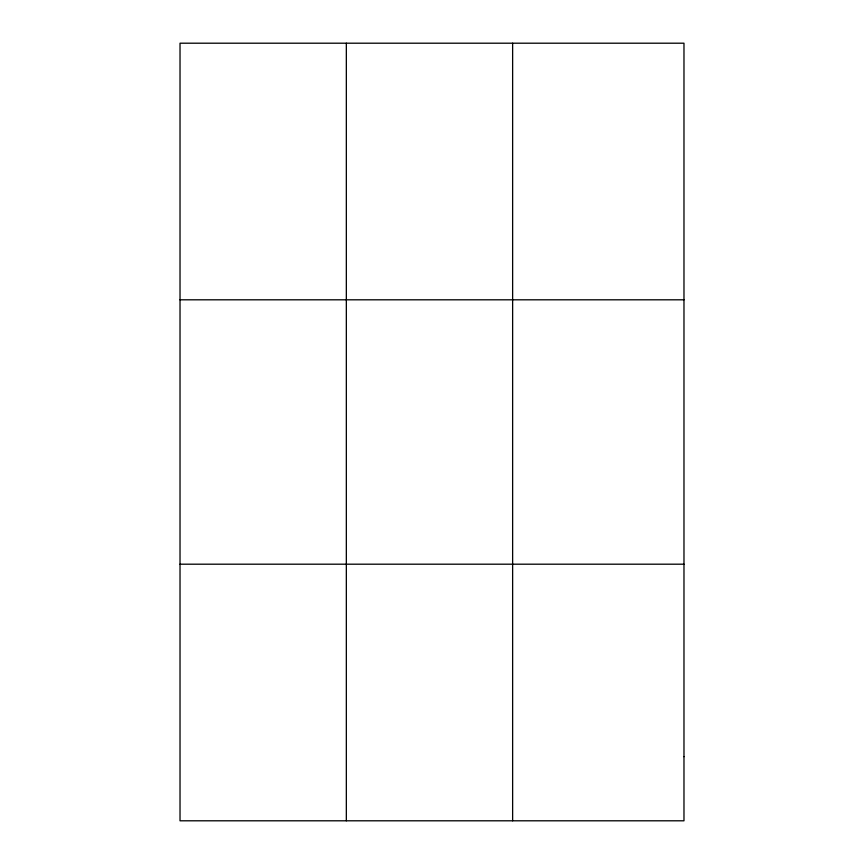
<?xml version="1.0" encoding="UTF-8"?>
<svg xmlns="http://www.w3.org/2000/svg" width="864" height="864" viewBox="0 0 864 864"><rect width="100%" height="100%" fill="white"/><g stroke="black" fill="none" stroke-linecap="round" stroke-linejoin="round"><path stroke-width="1.3" d="M346.334 820.8L346.334 43.2M512.633 820.8L512.633 43.2M180.025 299.808L683.975 299.808M180.025 564.192L683.975 564.192M683.975 756.648L683.975 820.8L180.025 820.8L180.025 43.2L683.975 43.2L683.975 756.648"/></g></svg>
